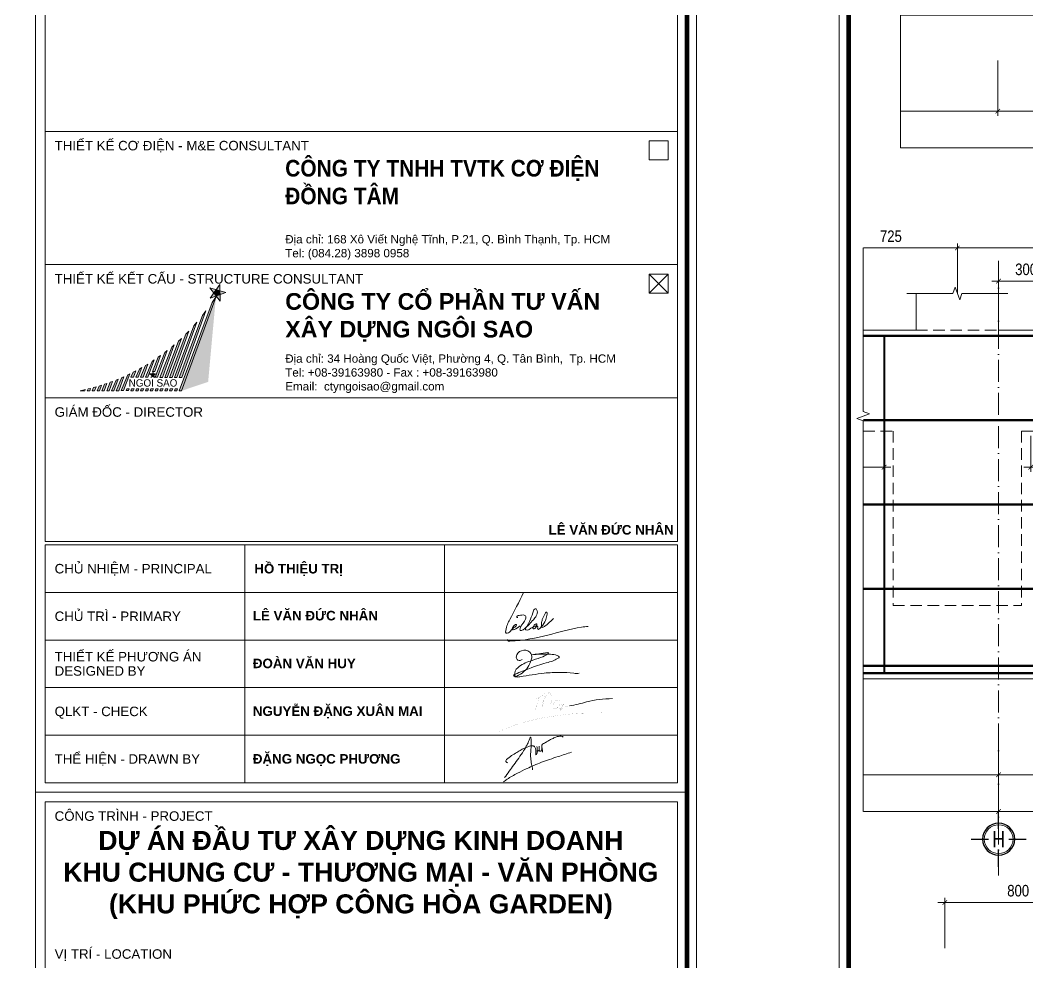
# Model space of a CAD drawing. Header units: millimetres. Extents: x 3014920 to 3563667, y -1638653 to -1356471.
# Drawn here: x 3341563 to 3347057, y -1597615 to -1592478 of the extents above; entities that cross this region are included whole.
import ezdxf
from ezdxf.enums import TextEntityAlignment as Align
from ezdxf.xclip import XClip

# ---------------------------------------------------------------- set-up
doc = ezdxf.new("R2010")
doc.units = ezdxf.units.MM
doc.header["$MEASUREMENT"] = 0
doc.header["$XCLIPFRAME"] = 0
doc.header["$PDMODE"] = 2
for name, pattern in [('6 TANG DIEN HINH 14-15$0$ACAD_ISO10W100', [18, 12, -3, 0, -3]), ('ACAD_ISO04W100', [30, 24, -3, 0, -3]), ('HIDDEN', [0.375, 0.25, -0.125])]:
    doc.linetypes.add(name, pattern=pattern)
doc.layers.get('0').update_dxf_attribs({"lineweight": 9})
doc.layers.get('Defpoints').update_dxf_attribs({"color": 10, "lineweight": 0})
for name, color, linetype, lineweight in [('2', 2, 'Continuous', 20), ('CDAI', 21, 'Continuous', 40), ('CHG_XX_Khung ten$0$TEXT', 7, 'Continuous', 15), ('CTHEP', 50, 'Continuous', 50), ('DBAO', 90, 'Continuous', 13), ('DGIONG', 130, 'Continuous', 13), ('KTH', 154, 'Continuous', 9), ('Net khuat', 8, 'HIDDEN', 13), ('TEXT', 7, 'Continuous', 15), ('TRUC', 251, 'ACAD_ISO04W100', 9)]:
    doc.layers.add(name, color=color, linetype=linetype, lineweight=lineweight)
doc.layers.add('8', color=8, linetype='Continuous')
doc.layers.add('CHG_XX_Khung ten$0$A1 BORDER$0$DGIONG', color=7, linetype='Continuous', lineweight=13, true_color=0x29ffff)
doc.layers.add('CHG_XX_Khung ten$0$A1 BORDER$0$STICK', color=7, linetype='Continuous', lineweight=9, true_color=0xe60000)
doc.styles.add('CHG_XX_Khung ten$0$A1 BORDER$0$ARIAL', font='arial.ttf')
doc.styles.add('CHG_XX_Khung ten$0$A1 BORDER$0$Arial - Bold', font='arialbd.ttf', dxfattribs={"height": 2.5})
doc.styles.add('CHG_XX_Khung ten$0$A1 BORDER$0$Star-AvoBold', font='VAVOB_0.TTF')
doc.styles.add('CHG_XX_Khung ten$0$Arial - Bold', font='arialbd.ttf')
doc.styles.add('CHG_XX_Khung ten$0$title block pccc$0$ARIAL', font='arial.ttf')
doc.styles.add('CHG_XX_Khung ten$0$title block pccc$0$Arial - Bold', font='arialbd.ttf', dxfattribs={"height": 2.5})
doc.styles.add('HELVECONDENSE', font='VHELVCN_0.TTF')
doc.styles.add('TTP-HelCon', font='VHELVCN_0.TTF')
doc.dimstyles.new('TTP-25', dxfattribs={"dimscale": 25, "dimtxt": 2.5, "dimasz": 1, "dimexe": 1, "dimexo": 1, "dimgap": 0.09, "dimtad": 0, "dimdec": 4, "dimrnd": 1, "dimzin": 9, "dimdsep": 46, "dimtxsty": 'TTP-HelCon', "dimblk": 'ARCHTICK', "dimcen": 0.09, "dimdle": 1.5, "dimclrd": 256, "dimclre": 256, "dimclrt": 7, "dimadec": 0, "dimazin": 0, "dimtfac": 1, "dimtdec": 4, "dimtmove": 0, "dimatfit": 3, "dimldrblk": 'ARCHTICK', "dimfxl": 1, "dimtvp": 1, "dimtolj": 1, "dimtzin": 0, "dimarcsym": 0})

# ---------------------------------------------------------------- blocks, each defined once
blk = doc.blocks.new('2X-29')
at = {"layer": 'CTHEP'}
for p, q in [((32130.8927, -465), (360.43806, -465)), ((32130.8927, -925), (390.43806, -925))]:
    blk.add_line(p, q, dxfattribs=at)
at = {"layer": 'CTHEP', "elevation": 0}
blk.add_lwpolyline([(289.97982, -504.86181), (289.97982, -5), (32200.89431, -5), (32200.89431, -504.98415)], dxfattribs=at)
blk = doc.blocks.new('_ArchTick')
at = {"color": 0, "linetype": 'ByBlock', "const_width": 0.15}
blk.add_lwpolyline([(-0.5, -0.5), (0.5, 0.5)], dxfattribs=at)
blk = doc.blocks.new('*D2245')
at = {"layer": 'Defpoints', "color": 0, "transparency": 16777216}
for p in [(9249.5, -2660), (12074.5, -2660), (12074.5, -2885)]:
    blk.add_point(p, dxfattribs=at)
at = {"layer": 'KTH', "lineweight": -2, "transparency": 16777216}
for p, q in [((9249.5, -2685), (9249.5, -2910)), ((12074.5, -2685), (12074.5, -2910)), ((9212, -2885), (12112, -2885))]:
    blk.add_line(p, q, dxfattribs=at)
at = {"layer": 'KTH', "lineweight": -2, "transparency": 16777216, "xscale": 25, "yscale": 25, "zscale": 25, "rotation": 180}
blk.add_blockref('_ArchTick', (9249.5, -2885), dxfattribs=at)
at = {"layer": 'KTH', "lineweight": -2, "transparency": 16777216, "xscale": 25, "yscale": 25, "zscale": 25}
blk.add_blockref('_ArchTick', (12074.5, -2885), dxfattribs=at)
at = {"layer": 'KTH', "color": 7, "transparency": 16777216, "insert": (10662, -2821.2), "char_height": 62.5, "attachment_point": 5, "style": 'TTP-HelCon'}
blk.add_mtext('\\A1;2825', dxfattribs=at)
blk = doc.blocks.new('*D2229')
at = {"layer": 'Defpoints', "color": 0, "transparency": 16777216}
for p in [(12074.5, -2584), (14699.5, -2584), (14699.5, -2885)]:
    blk.add_point(p, dxfattribs=at)
at = {"layer": 'KTH', "lineweight": -2, "transparency": 16777216}
for p, q in [((12074.5, -2609), (12074.5, -2910)), ((14699.5, -2609), (14699.5, -2910)), ((12037, -2885), (14737, -2885))]:
    blk.add_line(p, q, dxfattribs=at)
at = {"layer": 'KTH', "lineweight": -2, "transparency": 16777216, "xscale": 25, "yscale": 25, "zscale": 25, "rotation": 180}
blk.add_blockref('_ArchTick', (12074.5, -2885), dxfattribs=at)
at = {"layer": 'KTH', "lineweight": -2, "transparency": 16777216, "xscale": 25, "yscale": 25, "zscale": 25}
blk.add_blockref('_ArchTick', (14699.5, -2885), dxfattribs=at)
at = {"layer": 'KTH', "color": 7, "transparency": 16777216, "insert": (13387, -2821.2), "char_height": 62.5, "attachment_point": 5, "style": 'TTP-HelCon'}
blk.add_mtext('\\A1;2625', dxfattribs=at)
blk = doc.blocks.new('dau truc')
blk.add_circle((0, 0), 180)
at = {"layer": '8'}
for p, q in [((0, 127), (0, 345)), ((-127, 0), (-345, 0)), ((345, 0), (127, 0)), ((0, -345), (0, -127))]:
    blk.add_line(p, q, dxfattribs=at)
blk.add_circle((0, 0), 200, dxfattribs=at)
at = {"layer": 'TEXT', "style": 'HELVECONDENSE'}
blk.add_attdef('A', text='', height=233, dxfattribs=at).set_placement((0, 0), align=Align.MIDDLE)
blk = doc.blocks.new('*D2234')
at = {"layer": 'Defpoints', "color": 0, "transparency": 16777216}
for p in [(21150, -2885), (27650, -2885), (27650, -3085)]:
    blk.add_point(p, dxfattribs=at)
at = {"layer": 'KTH', "lineweight": -2, "transparency": 16777216}
for p, q in [((21150, -2910), (21150, -3110)), ((27650, -2910), (27650, -3110)), ((21112.5, -3085), (27687.5, -3085))]:
    blk.add_line(p, q, dxfattribs=at)
at = {"layer": 'KTH', "lineweight": -2, "transparency": 16777216, "xscale": 25, "yscale": 25, "zscale": 25, "rotation": 180}
blk.add_blockref('_ArchTick', (21150, -3085), dxfattribs=at)
at = {"layer": 'KTH', "lineweight": -2, "transparency": 16777216, "xscale": 25, "yscale": 25, "zscale": 25}
blk.add_blockref('_ArchTick', (27650, -3085), dxfattribs=at)
at = {"layer": 'KTH', "color": 7, "transparency": 16777216, "insert": (24400, -3021.1), "char_height": 62.5, "attachment_point": 5, "style": 'TTP-HelCon'}
blk.add_mtext('\\A1;6500', dxfattribs=at)
blk = doc.blocks.new('*D2235')
at = {"layer": 'Defpoints', "color": 0, "transparency": 16777216}
for p in [(11050, -2885), (21150, -2885), (11050, -3085)]:
    blk.add_point(p, dxfattribs=at)
at = {"layer": 'KTH', "lineweight": -2, "transparency": 16777216}
for p, q in [((11050, -2910), (11050, -3110)), ((21150, -2910), (21150, -3110)), ((21187.5, -3085), (11012.5, -3085))]:
    blk.add_line(p, q, dxfattribs=at)
at = {"layer": 'KTH', "lineweight": -2, "transparency": 16777216, "xscale": 25, "yscale": 25, "zscale": 25, "rotation": 180}
blk.add_blockref('_ArchTick', (11050, -3085), dxfattribs=at)
at = {"layer": 'KTH', "lineweight": -2, "transparency": 16777216, "xscale": 25, "yscale": 25, "zscale": 25}
blk.add_blockref('_ArchTick', (21150, -3085), dxfattribs=at)
at = {"layer": 'KTH', "color": 7, "transparency": 16777216, "insert": (16100, -3021.1), "char_height": 62.5, "attachment_point": 5, "style": 'TTP-HelCon'}
blk.add_mtext('\\A1;10100', dxfattribs=at)
blk = doc.blocks.new('*D2198')
at = {"layer": 'Defpoints', "color": 0, "transparency": 16777216}
for p in [(24800, -2584), (27650, -2584), (24800, -2885)]:
    blk.add_point(p, dxfattribs=at)
at = {"layer": 'KTH', "lineweight": -2, "transparency": 16777216}
for p, q in [((24800, -2609), (24800, -2910)), ((27650, -2609), (27650, -2910)), ((27687.5, -2885), (24762.5, -2885))]:
    blk.add_line(p, q, dxfattribs=at)
at = {"layer": 'KTH', "lineweight": -2, "transparency": 16777216, "xscale": 25, "yscale": 25, "zscale": 25, "rotation": 180}
blk.add_blockref('_ArchTick', (24800, -2885), dxfattribs=at)
at = {"layer": 'KTH', "lineweight": -2, "transparency": 16777216, "xscale": 25, "yscale": 25, "zscale": 25}
blk.add_blockref('_ArchTick', (27650, -2885), dxfattribs=at)
at = {"layer": 'KTH', "color": 7, "transparency": 16777216, "insert": (26225, -2821.2), "char_height": 62.5, "attachment_point": 5, "style": 'TTP-HelCon'}
blk.add_mtext('\\A1;2850', dxfattribs=at)
blk = doc.blocks.new('*D2200')
at = {"layer": 'Defpoints', "color": 0, "transparency": 16777216}
for p in [(27650, -2584), (33500, -2584), (33500, -2885)]:
    blk.add_point(p, dxfattribs=at)
at = {"layer": 'KTH', "lineweight": -2, "transparency": 16777216}
for p, q in [((27650, -2609), (27650, -2910)), ((33500, -2609), (33500, -2910)), ((27612.5, -2885), (33537.5, -2885))]:
    blk.add_line(p, q, dxfattribs=at)
at = {"layer": 'KTH', "lineweight": -2, "transparency": 16777216, "xscale": 25, "yscale": 25, "zscale": 25, "rotation": 180}
blk.add_blockref('_ArchTick', (27650, -2885), dxfattribs=at)
at = {"layer": 'KTH', "lineweight": -2, "transparency": 16777216, "xscale": 25, "yscale": 25, "zscale": 25}
blk.add_blockref('_ArchTick', (33500, -2885), dxfattribs=at)
at = {"layer": 'KTH', "color": 7, "transparency": 16777216, "insert": (30575, -2821.2), "char_height": 62.5, "attachment_point": 5, "style": 'TTP-HelCon'}
blk.add_mtext('\\A1;5850', dxfattribs=at)
blk = doc.blocks.new('*D2211')
at = {"layer": 'Defpoints', "color": 0, "transparency": 16777216}
for p in [(27825, -1012), (30475, -1012), (27825, -1209.1)]:
    blk.add_point(p, dxfattribs=at)
at = {"layer": 'KTH', "lineweight": -2, "transparency": 16777216}
for p, q in [((27825, -1037), (27825, -1234.1)), ((30475, -1037), (30475, -1234.1)), ((30512.5, -1209.1), (27787.5, -1209.1))]:
    blk.add_line(p, q, dxfattribs=at)
at = {"layer": 'KTH', "lineweight": -2, "transparency": 16777216, "xscale": 25, "yscale": 25, "zscale": 25, "rotation": 180}
blk.add_blockref('_ArchTick', (27825, -1209.1), dxfattribs=at)
at = {"layer": 'KTH', "lineweight": -2, "transparency": 16777216, "xscale": 25, "yscale": 25, "zscale": 25}
blk.add_blockref('_ArchTick', (30475, -1209.1), dxfattribs=at)
at = {"layer": 'KTH', "color": 7, "transparency": 16777216, "insert": (29150, -1139.2), "char_height": 62.5, "attachment_point": 5, "style": 'TTP-HelCon'}
blk.add_mtext('\\A1;4Þ14a250-3', dxfattribs=at)
blk = doc.blocks.new('*D2215')
at = {"layer": 'Defpoints', "color": 0, "transparency": 16777216}
for p in [(30875, -14.1), (27425, -288.1), (30875, -288.1)]:
    blk.add_point(p, dxfattribs=at)
at = {"layer": 'KTH', "lineweight": -2, "transparency": 16777216}
for p, q in [((27425, -263.1), (27425, 10.9)), ((30875, -263.1), (30875, 10.9)), ((27387.5, -14.1), (30912.5, -14.1))]:
    blk.add_line(p, q, dxfattribs=at)
at = {"layer": 'KTH', "lineweight": -2, "transparency": 16777216, "xscale": 25, "yscale": 25, "zscale": 25, "rotation": 180}
blk.add_blockref('_ArchTick', (27425, -14.1), dxfattribs=at)
at = {"layer": 'KTH', "lineweight": -2, "transparency": 16777216, "xscale": 25, "yscale": 25, "zscale": 25}
blk.add_blockref('_ArchTick', (30875, -14.1), dxfattribs=at)
at = {"layer": 'KTH', "color": 7, "transparency": 16777216, "insert": (29150, 49.7), "char_height": 62.5, "attachment_point": 5, "style": 'TTP-HelCon'}
blk.add_mtext('\\A1;3450', dxfattribs=at)
blk = doc.blocks.new('*D2220')
at = {"layer": 'Defpoints', "color": 0, "transparency": 16777216}
for p in [(27650, -2885), (37150, -2885), (27650, -3085)]:
    blk.add_point(p, dxfattribs=at)
at = {"layer": 'KTH', "lineweight": -2, "transparency": 16777216}
for p, q in [((27650, -2910), (27650, -3110)), ((37150, -2910), (37150, -3110)), ((37187.5, -3085), (27612.5, -3085))]:
    blk.add_line(p, q, dxfattribs=at)
at = {"layer": 'KTH', "lineweight": -2, "transparency": 16777216, "xscale": 25, "yscale": 25, "zscale": 25, "rotation": 180}
blk.add_blockref('_ArchTick', (27650, -3085), dxfattribs=at)
at = {"layer": 'KTH', "lineweight": -2, "transparency": 16777216, "xscale": 25, "yscale": 25, "zscale": 25}
blk.add_blockref('_ArchTick', (37150, -3085), dxfattribs=at)
at = {"layer": 'KTH', "color": 7, "transparency": 16777216, "insert": (32400, -3021.1), "char_height": 62.5, "attachment_point": 5, "style": 'TTP-HelCon'}
blk.add_mtext('\\A1;9500', dxfattribs=at)
blk = doc.blocks.new('*D2182')
at = {"layer": 'Defpoints', "color": 0, "transparency": 16777216}
for p in [(24800, -1012), (27025, -1012), (27025, -1209.1)]:
    blk.add_point(p, dxfattribs=at)
at = {"layer": 'KTH', "lineweight": -2, "transparency": 16777216}
for p, q in [((24800, -1037), (24800, -1234.1)), ((27025, -1037), (27025, -1234.1)), ((24762.5, -1209.1), (27062.5, -1209.1))]:
    blk.add_line(p, q, dxfattribs=at)
at = {"layer": 'KTH', "lineweight": -2, "transparency": 16777216, "xscale": 25, "yscale": 25, "zscale": 25, "rotation": 180}
blk.add_blockref('_ArchTick', (24800, -1209.1), dxfattribs=at)
at = {"layer": 'KTH', "lineweight": -2, "transparency": 16777216, "xscale": 25, "yscale": 25, "zscale": 25}
blk.add_blockref('_ArchTick', (27025, -1209.1), dxfattribs=at)
at = {"layer": 'KTH', "color": 7, "transparency": 16777216, "insert": (25912.5, -1139.2), "char_height": 62.5, "attachment_point": 5, "style": 'TTP-HelCon'}
blk.add_mtext('\\A1;4Þ14a250-3', dxfattribs=at)
blk = doc.blocks.new('*D2183')
at = {"layer": 'Defpoints', "color": 0, "transparency": 16777216}
for p in [(26700, -14.1), (26700, -288.1), (27425, -288.1)]:
    blk.add_point(p, dxfattribs=at)
at = {"layer": 'KTH', "lineweight": -2, "transparency": 16777216}
for p, q in [((26700, -263.1), (26700, 10.9)), ((27425, -263.1), (27425, 10.9)), ((27462.5, -14.1), (26662.5, -14.1))]:
    blk.add_line(p, q, dxfattribs=at)
at = {"layer": 'KTH', "lineweight": -2, "transparency": 16777216, "xscale": 25, "yscale": 25, "zscale": 25, "rotation": 180}
blk.add_blockref('_ArchTick', (26700, -14.1), dxfattribs=at)
at = {"layer": 'KTH', "lineweight": -2, "transparency": 16777216, "xscale": 25, "yscale": 25, "zscale": 25}
blk.add_blockref('_ArchTick', (27425, -14.1), dxfattribs=at)
at = {"layer": 'KTH', "color": 7, "transparency": 16777216, "insert": (27062.5, 49.7), "char_height": 62.5, "attachment_point": 5, "style": 'TTP-HelCon'}
blk.add_mtext('\\A1;725', dxfattribs=at)
blk = doc.blocks.new('*D2175')
at = {"layer": 'Defpoints', "color": 0, "transparency": 16777216}
for p in [(27949.7, -194.8), (27650, -362), (27949.7, -532)]:
    blk.add_point(p, dxfattribs=at)
at = {"layer": 'KTH', "lineweight": -2, "transparency": 16777216}
for p, q in [((27612.5, -194.8), (27987.2, -194.8)), ((27650, -337), (27650, -169.8)), ((27949.7, -507), (27949.7, -169.8))]:
    blk.add_line(p, q, dxfattribs=at)
at = {"layer": 'KTH', "lineweight": -2, "transparency": 16777216, "xscale": 25, "yscale": 25, "zscale": 25, "rotation": 180}
blk.add_blockref('_ArchTick', (27650, -194.8), dxfattribs=at)
at = {"layer": 'KTH', "lineweight": -2, "transparency": 16777216, "xscale": 25, "yscale": 25, "zscale": 25}
blk.add_blockref('_ArchTick', (27949.7, -194.8), dxfattribs=at)
at = {"layer": 'KTH', "color": 7, "transparency": 16777216, "insert": (27799.8, -130.9), "char_height": 62.5, "attachment_point": 5, "style": 'TTP-HelCon'}
blk.add_mtext('\\A1;300', dxfattribs=at)
blk = doc.blocks.new('*D2271')
at = {"layer": 'Defpoints', "color": 0, "transparency": 16777216}
for p in [(-30, 1117.3), (-30, 843.3), (770, 843.3)]:
    blk.add_point(p, dxfattribs=at)
at = {"layer": 'KTH', "lineweight": -2, "transparency": 16777216}
for p, q in [((807.5, 1117.3), (-67.5, 1117.3)), ((-30, 868.3), (-30, 1142.3)), ((770, 868.3), (770, 1142.3))]:
    blk.add_line(p, q, dxfattribs=at)
at = {"layer": 'KTH', "lineweight": -2, "transparency": 16777216, "xscale": 25, "yscale": 25, "zscale": 25, "rotation": 180}
blk.add_blockref('_ArchTick', (-30, 1117.3), dxfattribs=at)
at = {"layer": 'KTH', "lineweight": -2, "transparency": 16777216, "xscale": 25, "yscale": 25, "zscale": 25}
blk.add_blockref('_ArchTick', (770, 1117.3), dxfattribs=at)
at = {"layer": 'KTH', "color": 7, "transparency": 16777216, "insert": (370, 1181.2), "char_height": 62.5, "attachment_point": 5, "style": 'TTP-HelCon'}
blk.add_mtext('\\A1;800', dxfattribs=at)
blk = doc.blocks.new('CHG_XX_Khung ten')
at = {"layer": 'CHG_XX_Khung ten$0$A1 BORDER$0$DGIONG'}
h = blk.add_hatch(color=256, dxfattribs=at)
h.paths.add_polyline_path([(724.94, 283.19), (724.15, 281.97), (717.19, 263.38), (717.7, 263.38)])
h.paths.add_polyline_path([(722.81, 280.17), (722.1, 279.22), (717.21, 266.21), (717.72, 266.21)], flags=17)
h.paths.add_polyline_path([(720.93, 277.8), (720.27, 277.04), (716.19, 266.22), (716.7, 266.22)])
h.paths.add_polyline_path([(719.23, 275.93), (718.6, 275.29), (715.18, 266.22), (715.69, 266.22)])
h.paths.add_polyline_path([(717.65, 274.38), (717.03, 273.81), (714.16, 266.22), (714.67, 266.22)])
h.paths.add_polyline_path([(716.14, 273.03), (715.61, 272.59), (713.15, 266.22), (713.66, 266.22)])
h.paths.add_polyline_path([(714.69, 271.86), (714.17, 271.45), (712.13, 266.23), (712.64, 266.23)])
h.paths.add_polyline_path([(713.29, 270.81), (712.76, 270.43), (711.57, 267.46), (712.07, 267.47)])
h.paths.add_polyline_path([(710.1, 266.23), (710.61, 266.24), (711.93, 269.87), (711.48, 269.56)])
h.paths.add_polyline_path([(710.61, 269.02), (710.13, 268.73), (709.08, 266.24), (709.59, 266.24)])
h.paths.add_polyline_path([(709.31, 268.26), (708.82, 267.97), (708.07, 266.24), (708.58, 266.24)])
h.paths.add_polyline_path([(708.04, 267.56), (707.54, 267.3), (707.05, 266.25), (707.56, 266.25)])
h.paths.add_polyline_path([(716.84, 263.8), (716.33, 263.8), (716.18, 263.38), (716.69, 263.38)])
h.paths.add_polyline_path([(715.67, 263.39), (715.82, 263.8), (715.32, 263.8), (715.16, 263.39)])
h.paths.add_polyline_path([(714.15, 263.39), (714.65, 263.39), (714.8, 263.8), (714.3, 263.8)])
h.paths.add_polyline_path([(713.13, 263.39), (713.64, 263.4), (713.79, 263.81), (713.28, 263.81)])
h.paths.add_polyline_path([(712.77, 263.81), (712.27, 263.81), (712.11, 263.39), (712.62, 263.4)])
h.paths.add_polyline_path([(711.25, 263.81), (711.1, 263.4), (711.61, 263.4), (711.76, 263.81)])
h.paths.add_polyline_path([(710.59, 263.4), (710.74, 263.82), (710.24, 263.82), (710.08, 263.4)])
h.paths.add_polyline_path([(709.73, 263.82), (709.22, 263.82), (709.07, 263.41), (709.57, 263.41)])
h.paths.add_polyline_path([(708.71, 263.82), (708.21, 263.82), (708.05, 263.41), (708.56, 263.41)])
h.paths.add_polyline_path([(707.54, 263.41), (707.69, 263.83), (707.19, 263.83), (707.03, 263.41)])
h.paths.add_polyline_path([(706.68, 263.83), (706.17, 263.83), (706.02, 263.42), (706.53, 263.42)])
h.paths.add_polyline_path([(705, 263.42), (705.51, 263.42), (706.79, 266.93), (706.4, 266.74)])
h.paths.add_polyline_path([(703.97, 263.37), (704.48, 263.37), (705.57, 266.36), (705.14, 266.17)])
h.paths.add_polyline_path([(704.36, 265.84), (703.91, 265.65), (702.96, 263.38), (703.46, 263.38)])
h.paths.add_polyline_path([(703.17, 265.37), (702.69, 265.19), (701.94, 263.38), (702.45, 263.38)])
h.paths.add_polyline_path([(702, 264.94), (701.5, 264.77), (700.92, 263.38), (701.43, 263.38)])
h.paths.add_polyline_path([(700.84, 264.56), (700.33, 264.4), (699.91, 263.39), (700.42, 263.39)])
h.paths.add_polyline_path([(699.7, 264.21), (699.18, 264.06), (698.89, 263.39), (699.4, 263.39)])
h.paths.add_polyline_path([(698.57, 263.9), (698.04, 263.77), (697.87, 263.38), (698.38, 263.39)])
h.paths.add_polyline_path([(697.37, 263.39), (697.45, 263.63), (696.91, 263.51), (696.35, 263.38)])
blk.add_hatch(color=256, dxfattribs=at).paths.add_polyline_path([(724.92, 283.21), (717.68, 263.38), (723.28, 265.27)])
at = {"layer": 'CHG_XX_Khung ten$0$A1 BORDER$0$STICK'}
for points in [[(723.71, 282.88), (725.74, 285.75), (725.8, 282.26), (723.67, 285.06), (727.02, 284.03)], [(725.76, 284.41), (724.96, 284.66), (724.49, 283.98), (724.99, 283.32), (725.77, 283.6)], [(711.25, 266.22), (711.64, 267.39), (712.01, 266.22), (711.02, 266.95), (712.24, 266.93)], [(711.87, 266.67), (711.78, 266.94), (711.49, 266.94), (711.4, 266.67), (711.63, 266.5)]]:
    blk.add_hatch(color=256, dxfattribs=at).paths.add_polyline_path(points)
for p, q in [((687, 577), (687, 17)), ((816, 283.93), (820, 287.93)), ((820, 283.93), (816, 287.93)), ((687, 179), (824, 179))]:
    blk.add_line(p, q)
at = {"color": 9, "linetype": 'Continuous'}
for p, q in [((731, 231), (731, 181)), ((773, 231), (773, 181))]:
    blk.add_line(p, q, dxfattribs=at)
for points in [[(15, 579), (826, 579), (826, 15), (15, 15)], [(816, 311.93), (820, 311.93), (820, 315.93), (816, 315.93)], [(816, 283.93), (820, 283.93), (820, 287.93), (816, 287.93)]]:
    blk.add_lwpolyline(points, close=True)
at = {"color": 4, "linetype": 'Continuous', "const_width": 1}
blk.add_lwpolyline([(17, 577), (824, 577), (824, 17), (17, 17)], close=True, dxfattribs=at)
at = {"linetype": 'Continuous'}
for points in [[(689, 368.62), (822, 368.62), (822, 317.93), (689, 317.93)], [(689, 317.93), (822, 317.93), (822, 289.93), (689, 289.93)], [(689, 289.93), (822, 289.93), (822, 261.93), (689, 261.93)], [(689, 177), (822, 177), (822, 138), (689, 138)]]:
    blk.add_lwpolyline(points, close=True, dxfattribs=at)
at = {"color": 9, "linetype": 'Continuous'}
for points in [[(689, 261.93), (822, 261.93), (822, 231.73), (689, 231.73)], [(822, 221), (689, 221), (689, 231), (822, 231)], [(822, 211), (689, 211), (689, 221), (822, 221)], [(822, 201), (689, 201), (689, 211), (822, 211)], [(822, 191), (689, 191), (689, 201), (822, 201)], [(822, 181), (689, 181), (689, 191), (822, 191)]]:
    blk.add_lwpolyline(points, close=True, dxfattribs=at)
blk.add_lwpolyline([(822, 211), (689, 211), (822, 211)], dxfattribs=at)
at = {"color": 1}
for points in [[(785.63, 182.08), (787.56, 184.76), (789.61, 187.7), (790.35, 188.98), (790.79, 189.92), (791.06, 190.59), (791.21, 189.09), (791.18, 188.31), (791.14, 187.75), (791.09, 186.47), (791.21, 185.58), (791.42, 184.31), (791.51, 183.99), (791.51, 183.74)], [(786.29, 185.19), (785.86, 185.61), (786.06, 185.86), (787.11, 186.7), (788.17, 187.35), (789.1, 187.9), (790.12, 188.41), (790.69, 188.61), (791.04, 188.74), (791.47, 188.79), (791.73, 188.72), (791.92, 188.61), (792.08, 188.33), (792.16, 188.06), (792.21, 187.84), (792.21, 187.27), (792.2, 187.05), (792.23, 186.85), (792.39, 187.1), (792.48, 187.84), (792.46, 188.12), (792.44, 188.61), (792.46, 188.03), (792.53, 187.67), (792.73, 187.74), (792.86, 187.87), (792.9, 188.09), (792.9, 188.28), (792.87, 188.7), (792.91, 188.19), (792.93, 187.79), (792.94, 187.69), (793.11, 187.61), (793.31, 187.73), (793.45, 187.93), (793.48, 188.22), (793.48, 188.64), (793.48, 189.05), (793.48, 188.49), (793.56, 187.84), (793.63, 187.45), (793.48, 188.6), (793.51, 188.92), (794.2, 189.45), (794.72, 189.76), (795.44, 190.17), (796.2, 190.5), (796.65, 190.69), (797.26, 190.79), (797.77, 190.74), (797.95, 190.55)], [(785.43, 181.21), (786.17, 181.73), (788.31, 183), (790.34, 184), (791.77, 184.64), (795.08, 185.91), (796.87, 186.5), (799.7, 187.42)]]:
    blk.add_spline(points, degree=3, dxfattribs=at)
at = {"layer": 'CHG_XX_Khung ten$0$A1 BORDER$0$DGIONG'}
for points in [[(724.94, 283.19), (717.7, 263.38), (717.19, 263.38), (724.15, 281.97), (724.94, 283.19)], [(722.81, 280.17), (717.72, 266.21), (717.21, 266.21), (722.1, 279.22), (722.81, 280.17)], [(720.93, 277.8), (716.7, 266.22), (716.19, 266.22), (720.27, 277.04), (720.93, 277.8)], [(719.23, 275.93), (715.69, 266.22), (715.18, 266.22), (718.6, 275.29), (719.23, 275.93)], [(717.65, 274.38), (714.67, 266.22), (714.16, 266.22), (717.03, 273.81), (717.65, 274.38)], [(714.69, 271.86), (712.64, 266.23), (712.13, 266.23), (714.17, 271.45), (714.69, 271.86)], [(716.14, 273.03), (713.66, 266.22), (713.15, 266.22), (715.61, 272.59), (716.14, 273.03)], [(711.93, 269.87), (710.61, 266.24), (710.1, 266.23), (711.48, 269.56), (711.93, 269.87)], [(713.29, 270.81), (712.07, 267.47), (711.57, 267.46), (712.76, 270.43), (713.29, 270.81)], [(708.04, 267.56), (707.56, 266.25), (707.05, 266.25), (707.54, 267.3), (708.04, 267.56)], [(709.31, 268.26), (708.58, 266.24), (708.07, 266.24), (708.82, 267.97), (709.31, 268.26)], [(710.61, 269.02), (709.59, 266.24), (709.08, 266.24), (710.13, 268.73), (710.61, 269.02)], [(702, 264.94), (701.43, 263.38), (700.92, 263.38), (701.5, 264.77), (702, 264.94)], [(703.17, 265.37), (702.45, 263.38), (701.94, 263.38), (702.69, 265.19), (703.17, 265.37)], [(704.36, 265.84), (703.46, 263.38), (702.96, 263.38), (703.91, 265.65), (704.36, 265.84)], [(705.57, 266.36), (704.48, 263.37), (703.97, 263.37), (705.14, 266.17), (705.57, 266.36)], [(706.79, 266.93), (705.51, 263.42), (705, 263.42), (706.4, 266.74), (706.79, 266.93)], [(697.45, 263.63), (697.37, 263.39), (696.35, 263.38), (696.91, 263.51), (697.45, 263.63)], [(698.57, 263.9), (698.38, 263.39), (697.87, 263.38), (698.04, 263.77), (698.57, 263.9)], [(699.7, 264.21), (699.4, 263.39), (698.89, 263.39), (699.18, 264.06), (699.7, 264.21)], [(700.84, 264.56), (700.42, 263.39), (699.91, 263.39), (700.33, 264.4), (700.84, 264.56)]]:
    blk.add_lwpolyline(points, dxfattribs=at)
for points in [[(706.53, 263.42), (706.68, 263.83), (706.17, 263.83), (706.02, 263.42)], [(707.54, 263.41), (707.69, 263.83), (707.19, 263.83), (707.03, 263.41)], [(708.56, 263.41), (708.71, 263.82), (708.21, 263.82), (708.05, 263.41)], [(709.57, 263.41), (709.73, 263.82), (709.22, 263.82), (709.07, 263.41)], [(710.59, 263.4), (710.74, 263.82), (710.24, 263.82), (710.08, 263.4)], [(711.61, 263.4), (711.76, 263.81), (711.25, 263.81), (711.1, 263.4)], [(712.62, 263.4), (712.77, 263.81), (712.27, 263.81), (712.11, 263.39)], [(713.64, 263.4), (713.79, 263.81), (713.28, 263.81), (713.13, 263.39)], [(714.65, 263.39), (714.8, 263.8), (714.3, 263.8), (714.15, 263.39)], [(715.67, 263.39), (715.82, 263.8), (715.32, 263.8), (715.16, 263.39)], [(716.69, 263.38), (716.84, 263.8), (716.33, 263.8), (716.18, 263.38)]]:
    blk.add_lwpolyline(points, close=True, dxfattribs=at)
at = {"layer": 'CHG_XX_Khung ten$0$A1 BORDER$0$STICK'}
for p, q in [((723.67, 285.06), (727.02, 284.03)), ((725.8, 282.26), (723.67, 285.06)), ((723.71, 282.88), (725.74, 285.75)), ((727.02, 284.03), (723.71, 282.88)), ((725.74, 285.75), (725.8, 282.26)), ((711.64, 267.39), (712.01, 266.22)), ((711.02, 266.95), (712.24, 266.93)), ((712.01, 266.22), (711.02, 266.95)), ((712.24, 266.93), (711.25, 266.22))]:
    blk.add_line(p, q, dxfattribs=at)
at = {"layer": 'CHG_XX_Khung ten$0$TEXT', "color": 1}
blk.add_lwpolyline([(801.29, 204.04, -0.124137), (800.16, 204.02, 0.028888), (797.25, 204.19, 0.026156), (793.98, 204.04, 0.007061), (788.86, 203.28, -0.091769), (787.85, 203.27, -0.25841), (787.51, 203.62, -0.039719), (788.28, 204, -0.004242), (791.23, 205.18, -0.019244), (794.8, 206.31, 0.094204), (797.02, 207.28, 0.504882), (796.98, 207.63, 0.07616), (796.3, 207.87, 0.041135), (794.97, 208.03, 0.034641), (791.34, 207.9, 0.01407), (792.8, 208.12, 0.003668), (794.71, 208.36, -0.800617), (794.79, 208.18, -0.093248), (793.21, 207.32, 0.020479), (791.05, 206.59, 0.096842), (788.38, 205.18, 0.259163), (787.77, 203.63, 0.564182), (788.17, 203.39, 0.087383), (789.69, 204.36, 0.156422), (791.35, 207.23, 0.228987), (790.91, 208.45, 0.272068), (789.19, 208.76, 0.293527), (788.08, 207.43, 0.171419), (788.25, 206.94, 0.281707), (788.69, 206.7, 0.217513), (789.34, 206.92)], format="xyb", dxfattribs=at)
at = {"layer": 'CHG_XX_Khung ten$0$TEXT', "color": 1, "const_width": 0.0121}
for points in [[(791.6, 198.34, 0.143835), (794.1, 199.89, -0.075685), (793.5, 197.02, -0.172299), (794.95, 199.92, -0.299798), (795.6, 198.96, -0.170508), (795.36, 197.75, 0.168316), (795.11, 197.03)], [(791.95, 196.04, -0.054469), (792.33, 197.1, 0.103257), (792.78, 199.38)], [(797.47, 197.92, 0.401177), (797.3, 198.32, 0.483935), (795.9, 197.43, 0.196997), (796.02, 196.61, 0.296639), (796.38, 196.53, 0.183057), (797.12, 197.39)], [(797.48, 198.09, 0.142769), (797.07, 197.1, 0.220826), (797.29, 196.56, 0.106687), (798.07, 198.16, 0.181562), (797.64, 197.4, -0.039872), (797.25, 196.09, -0.060225), (798.09, 197.69, 0.017174), (797.52, 196.45, -0.149286), (799.3, 197.16)], [(806.31, 195.73, -0.026807), (805.12, 195.66, 0.027369), (800.25, 195.52, 0.022423), (795.26, 194.89, 0.038275), (791.04, 194.04, 0.053272), (785.95, 192.37, 0.118692), (783.44, 190.96)]]:
    blk.add_lwpolyline(points, format="xyb", dxfattribs=at)
at = {"layer": 'CHG_XX_Khung ten$0$TEXT', "color": 1}
for centre, radius, start, end in [((793.37, 230.45), 33.81, 280.1185, 286.3373), ((808.51, 174.85), 23.83, 90.5448, 103.6788)]:
    blk.add_arc(centre, radius, start, end, dxfattribs=at)
for points in [[(789.62, 220.97), (786.72, 215.31), (785.87, 213.03), (785.94, 212.46), (786.42, 212.53), (787.18, 213.24), (787.77, 213.73), (788.12, 214.16), (788.07, 214.29), (787.94, 214.27), (787.28, 213.56), (787.2, 213.33), (787.26, 213.21), (787.44, 213.16), (787.7, 213.23), (788.87, 214.02)], [(788.4, 215.73), (788.18, 215.82), (788.21, 216), (788.32, 216.07), (788.7, 216.16), (789.23, 216.24), (789.76, 216.24), (790.01, 216.08), (790.1, 215.79), (790.05, 215.41), (788.96, 213.65), (788.88, 213.4), (788.88, 213.13), (789, 213.02), (789.17, 213.01), (789.51, 213.17), (790.77, 214.27), (791.67, 215.27), (792.3, 216.07), (792.5, 216.66), (792.49, 217.11), (792.33, 217.45), (792.13, 217.58), (791.94, 217.52), (791.73, 217.16), (790.12, 213.5), (790.04, 213.21), (790.14, 213.12), (791.53, 213.7), (792.32, 214.06), (792.42, 214.24), (792.36, 214.39), (792.17, 214.35), (791.86, 214.12), (791.68, 213.82), (791.57, 213.47), (791.67, 213.35), (791.96, 213.42), (792.51, 213.89), (792.61, 213.78), (792.55, 213.52), (792.61, 213.3), (792.77, 213.25), (793.05, 213.46), (794.1, 214.86), (794.42, 215.85), (794.57, 216.45), (794.53, 216.83), (794.42, 216.89), (794.27, 216.8), (794.14, 216.57), (793.62, 215.47), (793.41, 214.74), (793.36, 214.18), (793.41, 213.82), (793.56, 213.67), (793.77, 213.71), (794.19, 213.99), (795.35, 214.98), (795.89, 215.51)], [(786.22, 211.12), (786.28, 210.87), (786.71, 210.78), (801.78, 213.69), (803.18, 213.88)]]:
    blk.add_spline(points, degree=3, dxfattribs=at)
for s, height, style, p in [('THIẾT KẾ CƠ ĐIỆN - M&E CONSULTANT', 2, 'CHG_XX_Khung ten$0$A1 BORDER$0$ARIAL', (691, 314.93)), ('THIẾT KẾ KẾT CẤU - STRUCTURE CONSULTANT', 2, 'CHG_XX_Khung ten$0$A1 BORDER$0$ARIAL', (691, 286.93)), ('GIÁM ĐỐC - DIRECTOR', 2, 'CHG_XX_Khung ten$0$title block pccc$0$ARIAL', (691, 258.93)), ('CHỦ NHIỆM - PRINCIPAL', 2, 'CHG_XX_Khung ten$0$title block pccc$0$ARIAL', (691, 226)), ('HỒ THIỆU TRỊ', 2, 'CHG_XX_Khung ten$0$title block pccc$0$Arial - Bold', (733, 226)), ('CHỦ TRÌ - PRIMARY', 2, 'CHG_XX_Khung ten$0$title block pccc$0$ARIAL', (691, 216)), ('LÊ VĂN ĐỨC NHÂN', 2.0073, 'CHG_XX_Khung ten$0$Arial - Bold', (732.68, 216.13)), ('THIẾT KẾ PHƯƠNG ÁN', 2, 'CHG_XX_Khung ten$0$title block pccc$0$ARIAL', (691, 207.5)), ('ĐOÀN VĂN HUY', 2.0073, 'CHG_XX_Khung ten$0$Arial - Bold', (732.68, 206.09)), ('DESIGNED BY', 2, 'CHG_XX_Khung ten$0$title block pccc$0$ARIAL', (691, 204.5)), ('NGUYỄN ĐẶNG XUÂN MAI', 2.0073, 'CHG_XX_Khung ten$0$Arial - Bold', (732.68, 196.05)), ('QLKT - CHECK', 2, 'CHG_XX_Khung ten$0$title block pccc$0$ARIAL', (691, 196)), ('THỂ HIỆN - DRAWN BY', 2, 'CHG_XX_Khung ten$0$title block pccc$0$ARIAL', (691, 186)), ('ĐẶNG NGỌC PHƯƠNG', 2.0073, 'CHG_XX_Khung ten$0$Arial - Bold', (732.68, 186.02)), ('CÔNG TRÌNH - PROJECT', 2, 'CHG_XX_Khung ten$0$A1 BORDER$0$ARIAL', (691, 174)), ('VỊ TRÍ - LOCATION', 2, 'CHG_XX_Khung ten$0$A1 BORDER$0$ARIAL', (691, 145))]:
    blk.add_text(s, height=height, dxfattribs=dict(style=style)).set_placement(p, align=Align.MIDDLE_LEFT)
at = {"style": 'CHG_XX_Khung ten$0$Arial - Bold'}
blk.add_text('LÊ VĂN ĐỨC NHÂN', height=2.0073, dxfattribs=at).set_placement((821.19, 234.17), align=Align.MIDDLE_RIGHT)
at = {"ltscale": 10}
for s, insert, char_height, width, attachment_point, style in [('{\\W0.9;CÔNG TY TNHH TVTK CƠ ĐIỆN \\PĐỒNG TÂM}', (739.49, 311.93), 3.5, 76.248, 1, 'CHG_XX_Khung ten$0$A1 BORDER$0$Arial - Bold'), ('\\pt8.75;Địa chỉ: 168 Xô Viết Nghệ Tĩnh, P.21, Q. Bình Thạnh, Tp. HCM \\P\\ptz;Tel: (084.28) 3898 0958', (739.49, 290.93), 1.75, 83.001, 7, 'CHG_XX_Khung ten$0$A1 BORDER$0$ARIAL'), ('CÔNG TY CỔ PHẦN TƯ VẤN \\PXÂY DỰNG NGÔI SAO', (739.49, 283.93), 3.5, 76.248, 1, 'CHG_XX_Khung ten$0$A1 BORDER$0$Arial - Bold'), ('Địa chỉ: 34 Hoàng Quốc Việt, Phường 4, Q. Tân Bình,  Tp. HCM\\PTel: +08-39163980 - Fax : +08-39163980 \\PEmail:  ctyngoisao@gmail.com', (739.49, 262.93), 1.75, 83.001, 7, 'CHG_XX_Khung ten$0$A1 BORDER$0$ARIAL')]:
    blk.add_mtext(s, dxfattribs=dict(at, insert=insert, char_height=char_height, width=width, attachment_point=attachment_point, style=style))
at = {"insert": (755.4, 170.88), "char_height": 4, "width": 159.8745, "attachment_point": 2, "style": 'CHG_XX_Khung ten$0$A1 BORDER$0$Arial - Bold'}
blk.add_mtext('DỰ ÁN ĐẦU TƯ XÂY DỰNG KINH DOANH\\PKHU CHUNG CƯ - THƯƠNG MẠI - VĂN PHÒNG\\P(KHU PHỨC HỢP CÔNG HÒA GARDEN)', dxfattribs=at)
at = {"layer": 'CHG_XX_Khung ten$0$A1 BORDER$0$STICK', "style": 'CHG_XX_Khung ten$0$A1 BORDER$0$Star-AvoBold', "width": 1}
blk.add_text('NGOI SAO', height=1.547, dxfattribs=at).set_placement((706.57, 264.27))
blk = doc.blocks.new('2X-27')
at = {"layer": 'CDAI'}
blk.add_lwpolyline([(27025.00194, -492.00231), (27025.00194, -2332.0023)], dxfattribs=at)
at = {"layer": 'CTHEP'}
for p, q in [((43600.82369, -952.0023), (-1097.24346, -952.0023)), ((43600.82369, -1412.0023), (-1120, -1412.0023)), ((43590.27909, -1872.0023), (-1090, -1872.0023))]:
    blk.add_line(p, q, dxfattribs=at)
for points in [[(11929.54571, -492.0023), (43920.00001, -492.00231), (43920.00001, -992.23503)], [(24800.00194, -2292.0023), (33500.00945, -2292.0023)], [(-1120, -2332.0023), (43920.00001, -2332.0023)]]:
    blk.add_lwpolyline(points, dxfattribs=at)
at = {"layer": 'DBAO', "linetype": 'Continuous'}
for p, q in [((27200.00195, -262.0023), (27200.00195, -462.0023)), ((27649.99445, -262.0023), (27649.99445, -462.0023)), ((21450.00195, -462.0023), (27200.00195, -462.0023)), ((27649.99445, -462.0023), (30650.00945, -462.0023))]:
    blk.add_line(p, q, dxfattribs=at)
at = {"layer": 'DBAO', "linetype": 'Continuous', "flags": 128}
blk.add_lwpolyline([(43950, -2362.0023), (-1150, -2362.0023), (-1150, -462.0023)], dxfattribs=at)
at = {"layer": 'DGIONG', "linetype": 'Continuous', "flags": 128}
blk.add_lwpolyline([(27699.99445, -262.0023), (27449.9907, -262.0023), (27437.4907, -296.34577), (27412.4907, -227.65884), (27399.9907, -262.0023), (27149.98695, -262.0023)], dxfattribs=at)
at = {"layer": 'Net khuat', "ltscale": 250}
for p, q in [((27200.00195, -462.0023), (27649.99445, -462.0023)), ((21650.00032, -1012.0023), (27075.00195, -1012.0023)), ((27075.00195, -1012.0023), (27075.00195, -1962.0023)), ((27775.00195, -1012.0023), (30525.00945, -1012.0023)), ((27775.00195, -1012.0023), (27775.00195, -1962.0023)), ((27075.00195, -1962.0023), (27775.00195, -1962.0023))]:
    blk.add_line(p, q, dxfattribs=at)
at = {"layer": 'TRUC', "linetype": '6 TANG DIEN HINH 14-15$0$ACAD_ISO10W100', "ltscale": 10}
blk.add_lwpolyline([(27650.00195, -83.73138), (27650.00195, -3434.59948)], dxfattribs=at)
at = {"layer": '2', "ltscale": 300}
ref = blk.add_blockref('dau truc', (27650.00195, -3235.82849), dxfattribs=dict(at, xscale=-0.4367131295148283, yscale=0.4367131295148283, zscale=0.4367131294857245))
ref.add_attrib('A', 'H', dxfattribs={"layer": 'TEXT', "height": 87.5, "style": 'HELVECONDENSE'}).set_placement((27650.00195, -3235.82849), align=Align.MIDDLE)
at = {"layer": 'KTH'}
for base, p1, p2, picture, middle in [((26700.001939, -14.126965), (27425.00569, -288.131573), (26700.001939, -288.131573), '*D2183', (27062.503815, 49.706368)), ((27949.67146, -194.76477), (27649.99445, -362.0023), (27949.67146, -532.0023), '*D2175', (27799.83296, -130.93144)), ((14699.54571, -2885.00821), (12074.54571, -2583.96395), (14699.54571, -2583.96395), '*D2229', (13387.04571, -2821.17488)), ((33500.00945, -2885.00821), (27650.00195, -2583.96395), (33500.00945, -2583.96395), '*D2200', (30575.0057, -2821.17488)), ((12074.54571, -2885.00821), (9249.54571, -2660.00821), (12074.54571, -2660.00821), '*D2245', (10662.04571, -2821.17488)), ((11050.00195, -3084.96395), (21150.00195, -2885.00821), (11050.00195, -2885.00821), '*D2235', (16100.00195, -3021.13062)), ((27650.00195, -3084.96395), (37150.00195, -2885.00821), (27650.00195, -2885.00821), '*D2220', (32400.00195, -3021.13062))]:
    dim = blk.add_linear_dim(base=base, p1=p1, p2=p2, dimstyle='TTP-25', override={"dimtmove": 1}, dxfattribs=at)
    dim.commit()
    dim.dimension.update_dxf_attribs({"geometry": picture, "text_midpoint": middle})
for base, p1, p2, picture, middle in [((30875.0057, -14.12697), (27425.00569, -288.13157), (30875.0057, -288.13157), '*D2215', (29150.0057, 49.70637)), ((24800.00194, -2885.00821), (27650.00195, -2583.96395), (24800.00194, -2583.96395), '*D2198', (26225.00195, -2821.17488)), ((27650.00195, -3084.96395), (21150.00195, -2885.00821), (27650.00195, -2885.00821), '*D2234', (24400.00195, -3021.13062))]:
    dim = blk.add_linear_dim(base=base, p1=p1, p2=p2, angle=180, dimstyle='TTP-25', override={"dimtmove": 1}, dxfattribs=at)
    dim.commit()
    dim.dimension.update_dxf_attribs({"geometry": picture, "text_midpoint": middle})
dim = blk.add_linear_dim(base=(27025.00194, -1209.13898), p1=(24800.00194, -1012.0023), p2=(27025.00194, -1012.0023), text='4Þ14a250-3', dimstyle='TTP-25', override={"dimtmove": 1}, dxfattribs=at)
dim.commit()
dim.dimension.update_dxf_attribs({"geometry": '*D2182', "text_midpoint": (25912.50194, -1139.22231)})
dim = blk.add_linear_dim(base=(27824.99447, -1209.13898), p1=(30475.00944, -1012.0023), p2=(27824.99447, -1012.0023), angle=180, text='4Þ14a250-3', dimstyle='TTP-25', override={"dimtmove": 1}, dxfattribs=at)
dim.commit()
dim.dimension.update_dxf_attribs({"geometry": '*D2211', "text_midpoint": (29150.00195, -1139.22231)})
blk = doc.blocks.new('2X-28')
at = {"layer": 'KTH'}
dim = blk.add_linear_dim(base=(-30, 1117.33273), p1=(770, 843.32812), p2=(-30, 843.32812), dimstyle='TTP-25', override={"dimtmove": 1}, dxfattribs=at)
dim.commit()
dim.dimension.update_dxf_attribs({"geometry": '*D2271', "text_midpoint": (370, 1181.16606)})

msp = doc.modelspace()

# ---------------------------------------------------------------- linework, layer by layer
at = {"layer": 'DGIONG', "linetype": 'Continuous', "flags": 128}
msp.add_lwpolyline([(3346363.015, -1593173.77618), (3346363.01522, -1591141.20687), (3346328.67175, -1591128.70687), (3346397.35869, -1591103.70687), (3346363.01522, -1591091.20687), (3346363.01504, -1590102.93919)], dxfattribs=at)
at = {"layer": 'DGIONG', "linetype": 'Continuous', "elevation": 0, "flags": 128}
msp.add_lwpolyline([(3346158.59097, -1596790.66463), (3346158.59119, -1594661.17958), (3346124.24773, -1594648.67958), (3346192.93466, -1594623.67958), (3346158.59119, -1594611.17958), (3346158.59105, -1593719.82764)], dxfattribs=at)

# ---------------------------------------------------------------- block references
at = {"color": 5, "xscale": 25.92478421704392, "yscale": 25.92478421704392, "zscale": 25.92478421704392}
msp.add_blockref('CHG_XX_Khung ten', (3323837.03672, -1601326.46106), dxfattribs=at)
at = {"layer": 'DBAO'}
ref = msp.add_blockref('2X-27', (3334818.73441, -1590088.81223), dxfattribs=at)
XClip(ref).set_block_clipping_path([(11544.198188289, -4231.3368673905), (28243.0337641043, 539.301314803)])
ref = msp.add_blockref('2X-27', (3319247.8454, -1593705.70067), dxfattribs=at)
XClip(ref).set_block_clipping_path([(26912.6783923199, -4222.4939373096), (55824.8749411655, 553.5213881104)])
ref = msp.add_blockref('2X-29', (3346109.76393, -1596513.47511), dxfattribs=at)
XClip(ref).set_block_clipping_path([(22727.4080876649, -4372.2646297399), (43219.2102260534, 1129.0665370394)])
at = {"layer": 'TRUC', "linetype": '6 TANG DIEN HINH 14-15$0$ACAD_ISO10W100', "ltscale": 10}
msp.add_blockref('2X-28', (3346634.37653, -1598403.78857), dxfattribs=at)

# ---------------------------------------------------------------- next in the draw order: block references
at = {"color": 5, "xscale": 25.92478421704392, "yscale": 25.92478421704392, "zscale": 25.92478421704392}
msp.add_blockref('CHG_XX_Khung ten', (3345639.78025, -1601326.46106), dxfattribs=at)

doc.saveas('drawing.dxf')
